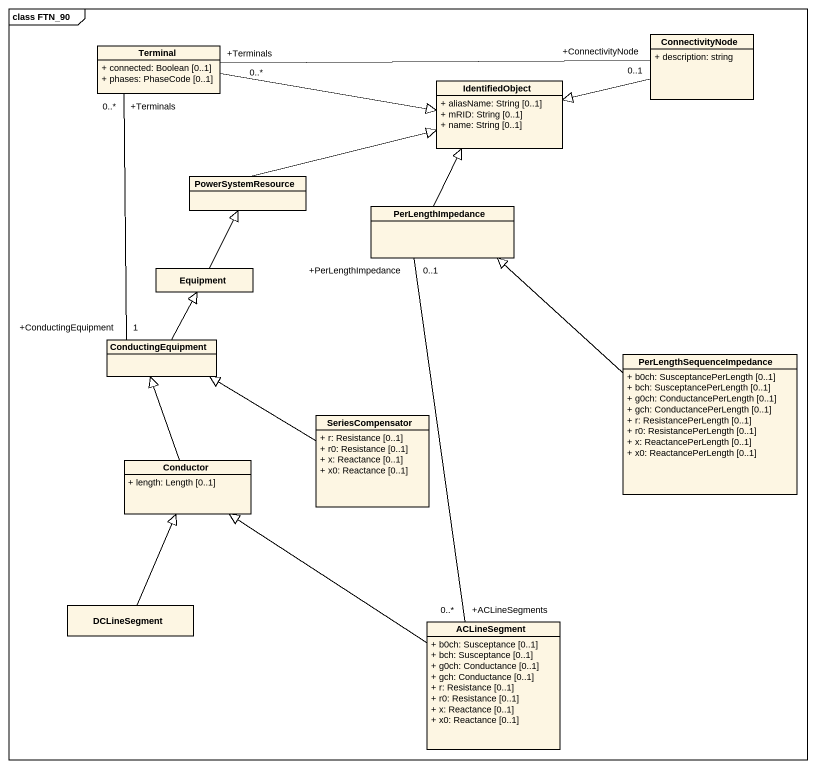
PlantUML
@startuml
mainframe class FTN_90
hide circle
hide empty members
skinparam classAttributeIconSize 0
class ConnectivityNode {
  + description: string
}
class Terminal {
  + connected: Boolean [0..1]
  + phases: PhaseCode [0..1]
}
class IdentifiedObject {
  + aliasName: String [0..1]
  + mRID: String [0..1]
  + name: String [0..1]
}
class PowerSystemResource
class PerLengthImpedance
class Equipment
class ConductingEquipment
class PerLengthSequenceImpedance {
  + b0ch: SusceptancePerLength [0..1]
  + bch: SusceptancePerLength [0..1]
  + g0ch: ConductancePerLength [0..1]
  + gch: ConductancePerLength [0..1]
  + r: ResistancePerLength [0..1]
  + r0: ResistancePerLength [0..1]
  + x: ReactancePerLength [0..1]
  + x0: ReactancePerLength [0..1]
}
class SeriesCompensator {
  + r: Resistance [0..1]
  + r0: Resistance [0..1]
  + x: Reactance [0..1]
  + x0: Reactance [0..1]
}
class Conductor {
  + length: Length [0..1]
}
class DCLineSegment
class ACLineSegment {
  + b0ch: Susceptance [0..1]
  + bch: Susceptance [0..1]
  + g0ch: Conductance [0..1]
  + gch: Conductance [0..1]
  + r: Resistance [0..1]
  + r0: Resistance [0..1]
  + x: Reactance [0..1]
  + x0: Reactance [0..1]
}
ConnectivityNode -left-|> IdentifiedObject
Terminal "+Terminals\n0..*" -right- "+ConnectivityNode\n0..1" ConnectivityNode
Terminal -right-|> IdentifiedObject
Terminal "+Terminals\n0..*" -- "+ConductingEquipment\n1" ConductingEquipment
PowerSystemResource -right-|> IdentifiedObject
PerLengthImpedance -up-|> IdentifiedObject
PerLengthImpedance "+PerLengthImpedance\n0..1" -- "+ACLineSegments\n0..*" ACLineSegment
Equipment -up-|> PowerSystemResource
ConductingEquipment -up-|> Equipment
PerLengthSequenceImpedance -up-|> PerLengthImpedance
SeriesCompensator -left-|> ConductingEquipment
Conductor -up-|> ConductingEquipment
DCLineSegment -up-|> Conductor
ACLineSegment -up-|> Conductor
@enduml
